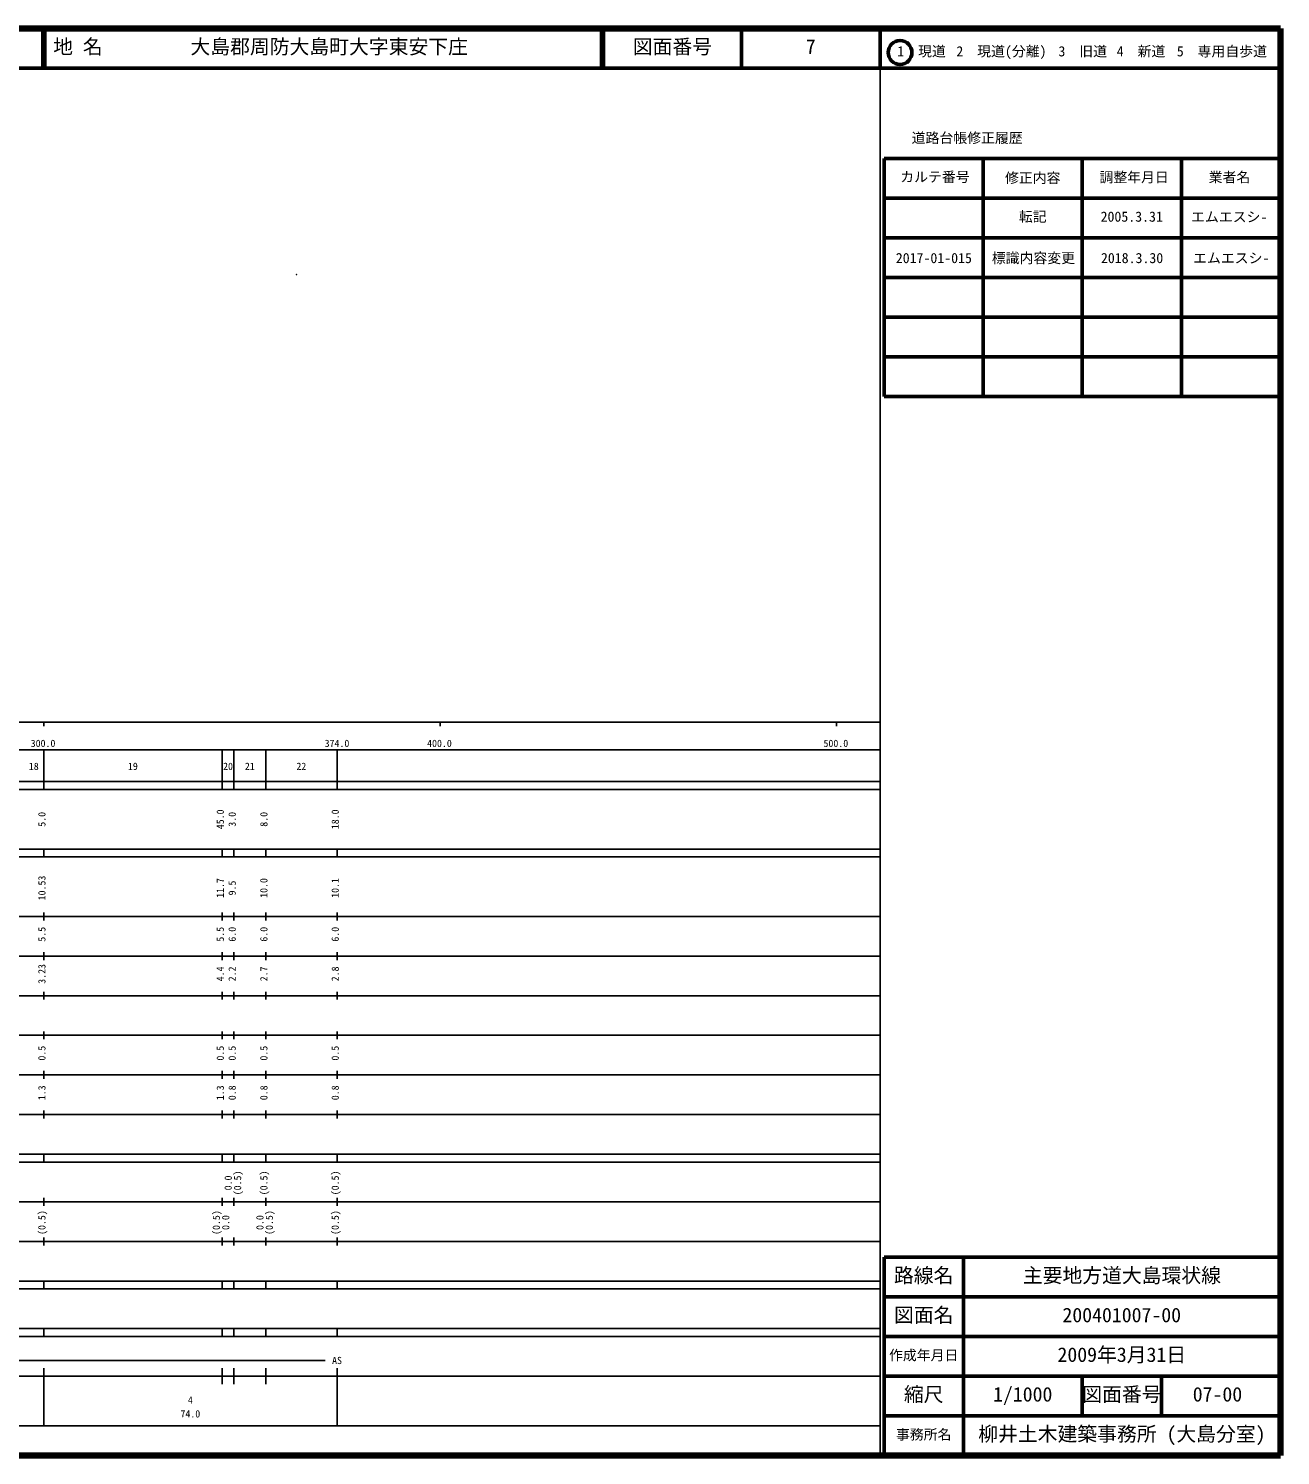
# Model space of a CAD drawing. Units: millimetres on the paper. Extents: x 40 to 680, y 20 to 380.
# Drawn here: x 364.2 to 680, y 20 to 380 of the extents above; entities that cross this region are included whole.
import ezdxf
from ezdxf.enums import TextEntityAlignment as Align

# ---------------------------------------------------------------- set-up
doc = ezdxf.new("R2010")
doc.units = ezdxf.units.MM
for name, color, linetype, lineweight in [('M-OTRS', 6, 'Continuous', 25), ('M-TTL', 2, 'Continuous', 140), ('M-TTL-BAND', 7, 'Continuous', 25), ('M-TTL-FRAM', 2, 'Continuous', 50), ('M-TTL-LINE', 7, 'Continuous', 50)]:
    doc.layers.add(name, color=color, linetype=linetype, lineweight=lineweight)
doc.layers.add('M-TTL-TXT', color=7, linetype='Continuous')
doc.styles.add('ＭＳ ゴシック', font='')
doc.styles.get('ＭＳ ゴシック').set_extended_font_data('MS Gothic')

msp = doc.modelspace()

# ---------------------------------------------------------------- linework, layer by layer
at = {"layer": 'M-OTRS'}
for radius in [0.0313, 0.025, 0.0188, 0.0125, 0.0063]:
    msp.add_circle((431.794, 317.913), radius, dxfattribs=at)
at = {"layer": 'M-TTL'}
for p, q in [((680, 380), (40, 380)), ((680, 20), (680, 380)), ((40, 20), (680, 20))]:
    msp.add_line(p, q, dxfattribs=at)
at = {"layer": 'M-TTL-BAND'}
for p, q in [((579, 20), (579, 370)), ((40, 205), (579, 205)), ((368, 205), (368, 204)), ((468, 205), (468, 204)), ((568, 205), (568, 204)), ((68, 198), (579, 198)), ((368, 188), (368, 198)), ((413, 188), (413, 198)), ((416, 188), (416, 198)), ((424, 188), (424, 198)), ((442, 188), (442, 198)), ((40, 190), (579, 190)), ((40, 188), (579, 188)), ((40, 173), (579, 173)), ((368, 171), (368, 173)), ((413, 171), (413, 173)), ((416, 171), (416, 173)), ((424, 171), (424, 173)), ((442, 171), (442, 173)), ((40, 171), (579, 171)), ((40, 156), (579, 156)), ((368, 155), (368, 157)), ((413, 155), (413, 157)), ((416, 155), (416, 157)), ((424, 155), (424, 157)), ((442, 155), (442, 157)), ((46, 146), (579, 146)), ((368, 145), (368, 147)), ((413, 145), (413, 147)), ((416, 145), (416, 147)), ((424, 145), (424, 147)), ((442, 145), (442, 147)), ((368, 135), (368, 137)), ((413, 135), (413, 137)), ((416, 135), (416, 137)), ((424, 135), (424, 137)), ((442, 135), (442, 137)), ((52, 136), (579, 136)), ((46, 126), (579, 126)), ((368, 125), (368, 127)), ((413, 125), (413, 127)), ((416, 125), (416, 127)), ((424, 125), (424, 127)), ((442, 125), (442, 127)), ((52, 116), (579, 116)), ((368, 115), (368, 117)), ((413, 115), (413, 117)), ((416, 115), (416, 117)), ((424, 115), (424, 117)), ((442, 115), (442, 117)), ((46, 106), (579, 106)), ((368, 105), (368, 107)), ((413, 105), (413, 107)), ((416, 105), (416, 107)), ((424, 105), (424, 107)), ((442, 105), (442, 107)), ((40, 96), (579, 96)), ((40, 94), (579, 94)), ((368, 94), (368, 96)), ((413, 94), (413, 96)), ((416, 94), (416, 96)), ((424, 94), (424, 96)), ((442, 94), (442, 96)), ((49, 84), (579, 84)), ((368, 83), (368, 85)), ((413, 83), (413, 85)), ((416, 83), (416, 85)), ((424, 83), (424, 85)), ((442, 83), (442, 85)), ((40, 74), (579, 74)), ((368, 73), (368, 75)), ((413, 73), (413, 75)), ((416, 73), (416, 75)), ((424, 73), (424, 75)), ((442, 73), (442, 75)), ((40, 64), (579, 64)), ((40, 62), (579, 62)), ((368, 62), (368, 64)), ((413, 62), (413, 64)), ((416, 62), (416, 64)), ((424, 62), (424, 64)), ((442, 62), (442, 64)), ((40, 52), (579, 52)), ((368, 50), (368, 52)), ((413, 50), (413, 52)), ((416, 50), (416, 52)), ((424, 50), (424, 52)), ((442, 50), (442, 52)), ((40, 50), (579, 50)), ((71, 44), (439, 44)), ((40, 40), (579, 40)), ((368, 27.5), (368, 42)), ((413, 38), (413, 42)), ((416, 38), (416, 42)), ((424, 38), (424, 42)), ((442, 27.5), (442, 42)), ((68, 27.5), (579, 27.5))]:
    msp.add_line(p, q, dxfattribs=at)
at = {"layer": 'M-TTL-FRAM'}
for p, q in [((580, 347.197), (580, 287.197)), ((580, 347.197), (680, 347.197)), ((580, 287.197), (680, 287.197)), ((680, 70), (580, 70)), ((580, 70), (580, 20))]:
    msp.add_line(p, q, dxfattribs=at)
at = {"layer": 'M-TTL-LINE'}
for p, q in [((367.75, 380), (367.75, 370)), ((368.25, 380), (368.25, 370)), ((508.747, 380), (508.747, 370)), ((509.247, 380), (509.247, 370)), ((543.996, 380), (543.996, 370)), ((579, 380), (579, 370)), ((40, 370), (680, 370)), ((605, 347.197), (605, 287.197)), ((630, 347.197), (630, 287.197)), ((655, 347.197), (655, 287.197)), ((580, 337.197), (680, 337.197)), ((580, 327.197), (680, 327.197)), ((580, 317.197), (680, 317.197)), ((580, 307.197), (680, 307.197)), ((580, 297.197), (680, 297.197)), ((600, 70), (600, 20)), ((680, 60), (580, 60)), ((680, 50), (580, 50)), ((680, 40), (580, 40)), ((630, 40), (630, 30)), ((650, 40), (650, 30)), ((680, 30), (580, 30))]:
    msp.add_line(p, q, dxfattribs=at)
msp.add_circle((584.031, 373.958), 3, dxfattribs=at)

# ---------------------------------------------------------------- texts
at = {"layer": 'M-TTL-BAND', "style": 'ＭＳ ゴシック'}
for s, p in [('300.0', (364.719, 198.195)), ('374.0', (438.875, 198.195)), ('400.0', (464.719, 198.195)), ('500.0', (564.719, 198.195)), ('18', (364.25, 192.405)), ('19', (389.25, 192.405)), ('20', (413.25, 192.405)), ('21', (418.75, 192.405)), ('22', (431.75, 192.405)), ('AS', (440.75, 42.5)), ('4', (404.375, 32.523)), ('74.0', (402.5, 29.033))]:
    msp.add_text(s, height=1.833, dxfattribs=at).set_placement(p, align=Align.BOTTOM_LEFT)
for s, p in [('5.0', (369, 178.625)), ('45.0', (414, 178)), ('3.0', (417, 178.625)), ('8.0', (425, 178.625)), ('18.0', (443, 178)), ('10.53', (369, 160.049)), ('11.7', (414, 160.674)), ('9.5', (417, 161.299)), ('10.0', (425, 160.674)), ('10.1', (443, 160.674)), ('5.5', (369, 149.625)), ('5.5', (414, 149.625)), ('6.0', (417, 149.625)), ('6.0', (425, 149.625)), ('6.0', (443, 149.625)), ('3.23', (369, 139)), ('4.4', (414, 139.625)), ('2.2', (417, 139.625)), ('2.7', (425, 139.625)), ('2.8', (443, 139.625)), ('0.5', (369, 119.625)), ('0.5', (414, 119.625)), ('0.5', (417, 119.625)), ('0.5', (425, 119.625)), ('0.5', (443, 119.625)), ('1.3', (369, 109.625)), ('1.3', (414, 109.625)), ('0.8', (417, 109.625)), ('0.8', (425, 109.625)), ('0.8', (443, 109.625)), ('0.0', (416, 86.889)), ('(0.5)', (418.37, 85.639)), ('(0.5)', (425, 85.639)), ('(0.5)', (443, 85.639)), ('(0.5)', (369, 75.639)), ('(0.5)', (413, 75.639)), ('0.0', (415.37, 76.889)), ('0.0', (424, 76.889)), ('(0.5)', (426.37, 75.639)), ('(0.5)', (443, 75.639))]:
    msp.add_text(s, height=1.833, rotation=90, dxfattribs=at).set_placement(p, align=Align.BOTTOM_LEFT)
at = {"layer": 'M-TTL-TXT', "style": 'ＭＳ ゴシック'}
for s, height, p in [('地 名', 3.666, (370.38, 372.5)), ('大島郡周防大島町大字東安下庄', 3.666, (405.024, 372.5)), ('図面番号', 3.666, (516.621, 372.5)), ('7', 3.666, (560.246, 372.5)), ('1\u3000現道', 2.566, (583.323, 372.208)), ('2\u3000現道(分離)', 2.566, (598.244, 372.208)), ('3\u3000旧道', 2.566, (623.996, 372.208)), ('4\u3000新道', 2.566, (638.699, 372.208)), ('5\u3000専用自歩道', 2.566, (653.853, 372.208)), ('道路台帳修正履歴', 2.566, (586.968, 350.363)), ('カルテ番号', 2.566, (584.089, 340.527)), ('修正内容', 2.566, (610.509, 340.273)), ('調整年月日', 2.566, (634.339, 340.447)), ('業者名', 2.566, (661.884, 340.447)), ('転記', 2.566, (614, 330.495)), ('2005.3.31', 2.566, (634.625, 330.495)), ('エムエスシ-', 2.566, (657.452, 330.439)), ('2017-01-015', 2.566, (582.962, 320.049)), ('標識内容変更', 2.566, (607.175, 320.049)), ('2018.3.30', 2.566, (634.712, 320.049)), ('エムエスシ-', 2.566, (657.962, 320.049)), ('路線名', 3.666, (582.5, 62.5)), ('路線名', 3.666, (582.5, 62.5)), ('主要地方道大島環状線', 3.666, (615, 62.5)), ('図面名', 3.666, (582.5, 52.5)), ('図面名', 3.666, (582.5, 52.5)), ('200401007-00', 3.666, (625, 52.5)), ('作成年月日', 2.566, (581.25, 43.25)), ('作成年月日', 2.566, (581.25, 43.25)), ('2009年3月31日', 3.666, (623.75, 42.5)), ('縮尺', 3.666, (585, 32.5)), ('縮尺', 3.666, (585, 32.5)), ('1/1000', 3.666, (607.5, 32.5)), ('図面番号', 3.666, (630, 32.5)), ('図面番号', 3.666, (630, 32.5)), ('07-00', 3.666, (657.875, 32.5)), ('事務所名', 2.566, (583, 23.25)), ('事務所名', 2.566, (583, 23.25)), ('柳井土木建築事務所 (大島分室)', 3.666, (603.75, 22.5))]:
    msp.add_text(s, height=height, dxfattribs=at).set_placement(p, align=Align.BOTTOM_LEFT)

doc.saveas('drawing.dxf')
